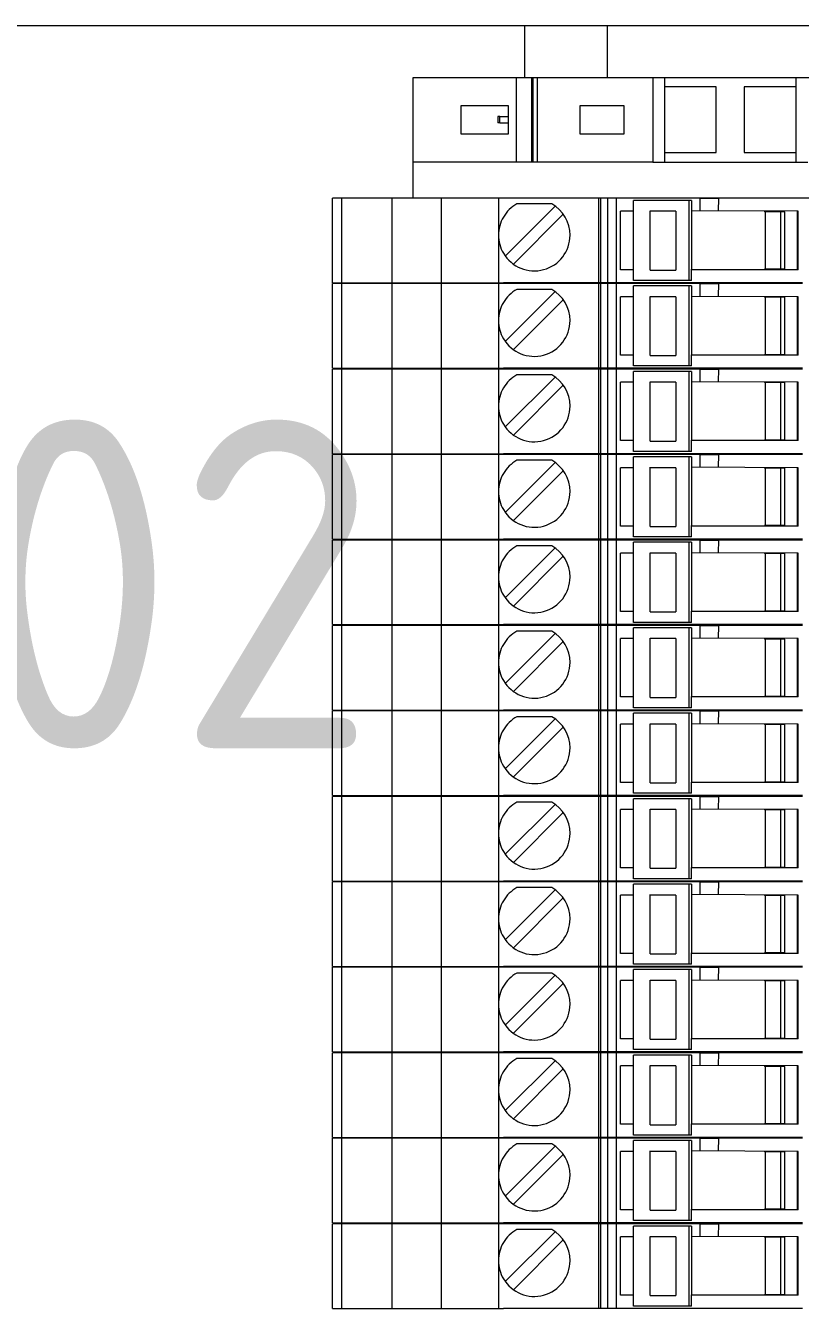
# Model space of a CAD drawing. Header units: millimetres. Extents: x 4962 to 7449, y 754 to 2938.
# Drawn here: x 6407.9 to 6455, y 2529.5 to 2607.6 of the extents above; entities that cross this region are included whole.
import ezdxf

# ---------------------------------------------------------------- set-up
doc = ezdxf.new("R2010")
doc.units = ezdxf.units.MM
doc.set_wipeout_variables(frame=1)
doc.layers.add('000-PI-Oprema', color=30, linetype='Continuous', lineweight=5)
doc.layers.add('000-PI_TEXT', color=7, linetype='Continuous')
doc.layers.add('002-PI-Kabelska kanalica', color=150, linetype='Continuous')
doc.styles.add('PI0', font='isocpeur.ttf', dxfattribs={"width": 0.9})

msp = doc.modelspace()

# ---------------------------------------------------------------- linework, layer by layer
at = {"color": 0, "linetype": 'ByBlock', "lineweight": 0}
for p, q in [((6438.271, 2604.437), (6438.271, 2607.585)), ((6438.271, 2607.585), (6473.271, 2607.585)), ((6443.271, 2607.585), (6443.271, 2604.437))]:
    msp.add_line(p, q, dxfattribs=at)
at = {"layer": '000-PI-Oprema', "color": 0, "linetype": 'ByBlock', "lineweight": 0}
for p, q in [((6426.571, 2591.937), (6426.571, 2597.087)), ((6448.946, 2597.087), (6426.571, 2597.087)), ((6427.119, 2597.087), (6427.119, 2591.937)), ((6430.196, 2591.937), (6430.196, 2597.087)), ((6433.196, 2591.937), (6433.196, 2597.087)), ((6436.696, 2591.937), (6436.696, 2597.087)), ((6437.788, 2596.737), (6437.788, 2596.737)), ((6439.905, 2596.737), (6437.788, 2596.737)), ((6439.905, 2596.737), (6439.905, 2596.737)), ((6442.771, 2591.937), (6442.771, 2597.087)), ((6442.871, 2597.087), (6442.871, 2597.087)), ((6442.871, 2597.087), (6442.871, 2591.937)), ((6443.299, 2597.087), (6443.299, 2591.937)), ((6443.841, 2591.937), (6443.841, 2597.087)), ((6448.255, 2596.947), (6444.884, 2596.947)), ((6444.884, 2592.077), (6444.884, 2596.947)), ((6444.884, 2596.947), (6444.884, 2596.947)), ((6445.521, 2597.087), (6445.521, 2597.087)), ((6448.413, 2596.947), (6448.255, 2596.947)), ((6448.255, 2596.947), (6448.255, 2592.077)), ((6448.413, 2596.947), (6448.413, 2596.262)), ((6448.946, 2597.087), (6448.946, 2597.087)), ((6448.946, 2597.087), (6448.951, 2597.087)), ((6448.946, 2596.31), (6448.946, 2597.087)), ((6448.951, 2597.087), (6450.046, 2597.087)), ((6450.046, 2597.087), (6450.043, 2596.305)), ((6450.046, 2597.087), (6450.046, 2597.087)), ((6455.171, 2597.087), (6450.046, 2597.087)), ((6450.571, 2597.087), (6450.571, 2597.087)), ((6440.117, 2596.602), (6437.081, 2593.566)), ((6437.576, 2593.071), (6440.612, 2596.107)), ((6440.117, 2596.602), (6440.117, 2596.602)), ((6440.612, 2596.107), (6440.612, 2596.107)), ((6442.771, 2593.537), (6442.771, 2596.137)), ((6442.771, 2596.137), (6442.771, 2596.137)), ((6444.884, 2596.287), (6444.096, 2596.287)), ((6444.096, 2596.287), (6444.096, 2596.287)), ((6444.096, 2592.737), (6444.096, 2596.287)), ((6445.891, 2592.712), (6445.891, 2596.312)), ((6447.458, 2596.287), (6445.891, 2596.287)), ((6447.458, 2596.287), (6447.458, 2592.762)), ((6454.896, 2596.287), (6448.413, 2596.312)), ((6448.413, 2596.262), (6448.413, 2592.762)), ((6452.846, 2596.287), (6452.846, 2596.262)), ((6453.846, 2596.262), (6452.846, 2596.262)), ((6452.91, 2592.762), (6452.91, 2596.262)), ((6453.846, 2592.737), (6453.846, 2596.287)), ((6454.096, 2596.262), (6453.846, 2596.262)), ((6454.096, 2596.262), (6454.096, 2596.262)), ((6454.096, 2592.762), (6454.096, 2596.262)), ((6454.846, 2596.287), (6454.846, 2592.737)), ((6454.896, 2596.287), (6454.896, 2596.287)), ((6454.896, 2592.737), (6454.896, 2596.287)), ((6437.081, 2593.566), (6437.081, 2593.566)), ((6437.576, 2593.071), (6437.576, 2593.071)), ((6442.771, 2593.537), (6442.771, 2593.537)), ((6444.884, 2592.737), (6444.096, 2592.737)), ((6444.096, 2592.737), (6444.096, 2592.737)), ((6448.255, 2592.077), (6444.884, 2592.077)), ((6444.884, 2592.077), (6444.884, 2592.077)), ((6445.891, 2592.712), (6447.3, 2592.712)), ((6447.3, 2592.712), (6447.458, 2592.712)), ((6447.458, 2592.762), (6447.458, 2592.712)), ((6448.413, 2592.077), (6448.255, 2592.077)), ((6448.413, 2592.077), (6448.413, 2592.762)), ((6454.896, 2592.737), (6448.413, 2592.737)), ((6453.846, 2592.762), (6452.846, 2592.762)), ((6452.846, 2592.762), (6452.846, 2592.737)), ((6454.096, 2592.762), (6453.846, 2592.762)), ((6454.096, 2592.762), (6454.096, 2592.762)), ((6454.896, 2592.737), (6454.896, 2592.737)), ((6426.571, 2591.937), (6436.971, 2591.937)), ((6426.571, 2586.737), (6426.571, 2591.887)), ((6448.946, 2591.887), (6426.571, 2591.887)), ((6427.119, 2591.887), (6427.119, 2586.737)), ((6430.196, 2586.737), (6430.196, 2591.887)), ((6433.196, 2586.737), (6433.196, 2591.887)), ((6436.696, 2586.737), (6436.696, 2591.887)), ((6455.171, 2591.937), (6436.971, 2591.937)), ((6440.117, 2591.402), (6437.081, 2588.366)), ((6437.788, 2591.537), (6437.788, 2591.537)), ((6439.905, 2591.537), (6437.788, 2591.537)), ((6439.905, 2591.537), (6439.905, 2591.537)), ((6440.117, 2591.402), (6440.117, 2591.402)), ((6442.771, 2586.737), (6442.771, 2591.887)), ((6442.871, 2591.937), (6442.871, 2591.937)), ((6442.871, 2591.887), (6442.871, 2591.887)), ((6442.871, 2591.887), (6442.871, 2586.737)), ((6443.299, 2591.887), (6443.299, 2586.737)), ((6443.841, 2586.737), (6443.841, 2591.887)), ((6448.255, 2591.747), (6444.884, 2591.747)), ((6444.884, 2586.877), (6444.884, 2591.747)), ((6444.884, 2591.747), (6444.884, 2591.747)), ((6445.521, 2591.937), (6445.521, 2591.937)), ((6445.521, 2591.887), (6445.521, 2591.887)), ((6448.413, 2591.747), (6448.255, 2591.747)), ((6448.255, 2591.747), (6448.255, 2586.877)), ((6448.413, 2591.747), (6448.413, 2591.062)), ((6448.946, 2591.887), (6448.946, 2591.887)), ((6448.946, 2591.887), (6448.951, 2591.887)), ((6448.946, 2591.11), (6448.946, 2591.887)), ((6448.951, 2591.887), (6450.046, 2591.887)), ((6450.046, 2591.887), (6450.043, 2591.105)), ((6450.046, 2591.887), (6450.046, 2591.887)), ((6455.171, 2591.887), (6450.046, 2591.887)), ((6450.571, 2591.937), (6450.571, 2591.937)), ((6450.571, 2591.887), (6450.571, 2591.887)), ((6437.576, 2587.871), (6440.612, 2590.907)), ((6440.612, 2590.907), (6440.612, 2590.907)), ((6442.771, 2588.337), (6442.771, 2590.937)), ((6442.771, 2590.937), (6442.771, 2590.937)), ((6444.884, 2591.087), (6444.096, 2591.087)), ((6444.096, 2591.087), (6444.096, 2591.087)), ((6444.096, 2587.537), (6444.096, 2591.087)), ((6445.891, 2587.512), (6445.891, 2591.112)), ((6447.458, 2591.087), (6445.891, 2591.087)), ((6447.458, 2591.087), (6447.458, 2587.562)), ((6454.896, 2591.087), (6448.413, 2591.112)), ((6448.413, 2591.062), (6448.413, 2587.562)), ((6452.846, 2591.087), (6452.846, 2591.062)), ((6453.846, 2591.062), (6452.846, 2591.062)), ((6452.91, 2587.562), (6452.91, 2591.062)), ((6453.846, 2587.537), (6453.846, 2591.087)), ((6454.096, 2591.062), (6453.846, 2591.062)), ((6454.096, 2591.062), (6454.096, 2591.062)), ((6454.096, 2587.562), (6454.096, 2591.062)), ((6454.846, 2591.087), (6454.846, 2587.537)), ((6454.896, 2591.087), (6454.896, 2591.087)), ((6454.896, 2587.537), (6454.896, 2591.087)), ((6437.081, 2588.366), (6437.081, 2588.366)), ((6442.771, 2588.337), (6442.771, 2588.337)), ((6437.576, 2587.871), (6437.576, 2587.871)), ((6444.884, 2587.537), (6444.096, 2587.537)), ((6444.096, 2587.537), (6444.096, 2587.537)), ((6445.891, 2587.512), (6447.3, 2587.512)), ((6447.3, 2587.512), (6447.458, 2587.512)), ((6447.458, 2587.562), (6447.458, 2587.512)), ((6448.413, 2586.877), (6448.413, 2587.562)), ((6454.896, 2587.537), (6448.413, 2587.537)), ((6453.846, 2587.562), (6452.846, 2587.562)), ((6452.846, 2587.562), (6452.846, 2587.537)), ((6454.096, 2587.562), (6453.846, 2587.562)), ((6454.096, 2587.562), (6454.096, 2587.562)), ((6454.896, 2587.537), (6454.896, 2587.537)), ((6426.571, 2586.737), (6436.971, 2586.737)), ((6426.571, 2581.537), (6426.571, 2586.687)), ((6448.946, 2586.687), (6426.571, 2586.687)), ((6427.119, 2586.687), (6427.119, 2581.537)), ((6430.196, 2581.537), (6430.196, 2586.687)), ((6433.196, 2581.537), (6433.196, 2586.687)), ((6436.696, 2581.537), (6436.696, 2586.687)), ((6455.171, 2586.737), (6436.971, 2586.737)), ((6442.771, 2581.537), (6442.771, 2586.687)), ((6442.871, 2586.737), (6442.871, 2586.737)), ((6442.871, 2586.687), (6442.871, 2586.687)), ((6442.871, 2586.687), (6442.871, 2581.537)), ((6443.299, 2586.687), (6443.299, 2581.537)), ((6443.841, 2581.537), (6443.841, 2586.687)), ((6448.255, 2586.877), (6444.884, 2586.877)), ((6444.884, 2586.877), (6444.884, 2586.877)), ((6448.255, 2586.547), (6444.884, 2586.547)), ((6444.884, 2581.677), (6444.884, 2586.547)), ((6444.884, 2586.547), (6444.884, 2586.547)), ((6445.521, 2586.737), (6445.521, 2586.737)), ((6445.521, 2586.687), (6445.521, 2586.687)), ((6448.413, 2586.877), (6448.255, 2586.877)), ((6448.413, 2586.547), (6448.255, 2586.547)), ((6448.255, 2586.547), (6448.255, 2581.677)), ((6448.413, 2586.547), (6448.413, 2585.862)), ((6448.946, 2586.687), (6448.946, 2586.687)), ((6448.946, 2586.687), (6448.951, 2586.687)), ((6448.946, 2585.91), (6448.946, 2586.687)), ((6448.951, 2586.687), (6450.046, 2586.687)), ((6450.046, 2586.687), (6450.043, 2585.905)), ((6450.046, 2586.687), (6450.046, 2586.687)), ((6455.171, 2586.687), (6450.046, 2586.687)), ((6450.571, 2586.737), (6450.571, 2586.737)), ((6450.571, 2586.687), (6450.571, 2586.687)), ((6440.117, 2586.202), (6437.081, 2583.166)), ((6437.788, 2586.337), (6437.788, 2586.337)), ((6439.905, 2586.337), (6437.788, 2586.337)), ((6439.905, 2586.337), (6439.905, 2586.337)), ((6440.117, 2586.202), (6440.117, 2586.202)), ((6444.884, 2585.887), (6444.096, 2585.887)), ((6444.096, 2585.887), (6444.096, 2585.887)), ((6444.096, 2582.337), (6444.096, 2585.887)), ((6445.891, 2582.312), (6445.891, 2585.912)), ((6447.458, 2585.887), (6445.891, 2585.887)), ((6447.458, 2585.887), (6447.458, 2582.362)), ((6454.896, 2585.887), (6448.413, 2585.912)), ((6448.413, 2585.862), (6448.413, 2582.362)), ((6452.846, 2585.887), (6452.846, 2585.862)), ((6453.846, 2585.862), (6452.846, 2585.862)), ((6452.91, 2582.362), (6452.91, 2585.862)), ((6453.846, 2582.337), (6453.846, 2585.887)), ((6454.096, 2585.862), (6453.846, 2585.862)), ((6454.096, 2585.862), (6454.096, 2585.862)), ((6454.096, 2582.362), (6454.096, 2585.862)), ((6454.846, 2585.887), (6454.846, 2582.337)), ((6454.896, 2585.887), (6454.896, 2585.887)), ((6454.896, 2582.337), (6454.896, 2585.887)), ((6437.576, 2582.671), (6440.612, 2585.707)), ((6440.612, 2585.707), (6440.612, 2585.707)), ((6442.771, 2583.137), (6442.771, 2585.737)), ((6442.771, 2585.737), (6442.771, 2585.737)), ((6437.081, 2583.166), (6437.081, 2583.166)), ((6437.576, 2582.671), (6437.576, 2582.671)), ((6442.771, 2583.137), (6442.771, 2583.137)), ((6444.884, 2582.337), (6444.096, 2582.337)), ((6444.096, 2582.337), (6444.096, 2582.337)), ((6445.891, 2582.312), (6447.3, 2582.312)), ((6447.3, 2582.312), (6447.458, 2582.312)), ((6447.458, 2582.362), (6447.458, 2582.312)), ((6448.413, 2581.677), (6448.413, 2582.362)), ((6454.896, 2582.337), (6448.413, 2582.337)), ((6453.846, 2582.362), (6452.846, 2582.362)), ((6452.846, 2582.362), (6452.846, 2582.337)), ((6454.096, 2582.362), (6453.846, 2582.362)), ((6454.096, 2582.362), (6454.096, 2582.362)), ((6454.896, 2582.337), (6454.896, 2582.337)), ((6426.571, 2581.537), (6436.971, 2581.537)), ((6426.571, 2576.337), (6426.571, 2581.487)), ((6448.946, 2581.487), (6426.571, 2581.487)), ((6427.119, 2581.487), (6427.119, 2576.337)), ((6430.196, 2576.337), (6430.196, 2581.487)), ((6433.196, 2576.337), (6433.196, 2581.487)), ((6436.696, 2576.337), (6436.696, 2581.487)), ((6455.171, 2581.537), (6436.971, 2581.537)), ((6437.788, 2581.137), (6437.788, 2581.137)), ((6439.905, 2581.137), (6437.788, 2581.137)), ((6439.905, 2581.137), (6439.905, 2581.137)), ((6442.771, 2576.337), (6442.771, 2581.487)), ((6442.871, 2581.537), (6442.871, 2581.537)), ((6442.871, 2581.487), (6442.871, 2581.487)), ((6442.871, 2581.487), (6442.871, 2576.337)), ((6443.299, 2581.487), (6443.299, 2576.337)), ((6443.841, 2576.337), (6443.841, 2581.487)), ((6448.255, 2581.677), (6444.884, 2581.677)), ((6444.884, 2581.677), (6444.884, 2581.677)), ((6448.255, 2581.347), (6444.884, 2581.347)), ((6444.884, 2576.477), (6444.884, 2581.347)), ((6444.884, 2581.347), (6444.884, 2581.347)), ((6445.521, 2581.537), (6445.521, 2581.537)), ((6445.521, 2581.487), (6445.521, 2581.487)), ((6448.413, 2581.677), (6448.255, 2581.677)), ((6448.413, 2581.347), (6448.255, 2581.347)), ((6448.255, 2581.347), (6448.255, 2576.477)), ((6448.413, 2581.347), (6448.413, 2580.662)), ((6448.946, 2581.487), (6448.946, 2581.487)), ((6448.946, 2581.487), (6448.951, 2581.487)), ((6448.946, 2580.71), (6448.946, 2581.487)), ((6448.951, 2581.487), (6450.046, 2581.487)), ((6450.046, 2581.487), (6450.043, 2580.705)), ((6450.046, 2581.487), (6450.046, 2581.487)), ((6455.171, 2581.487), (6450.046, 2581.487)), ((6450.571, 2581.537), (6450.571, 2581.537)), ((6450.571, 2581.487), (6450.571, 2581.487)), ((6440.117, 2581.002), (6437.081, 2577.966)), ((6437.576, 2577.471), (6440.612, 2580.507)), ((6440.117, 2581.002), (6440.117, 2581.002)), ((6440.612, 2580.507), (6440.612, 2580.507)), ((6442.771, 2577.937), (6442.771, 2580.537)), ((6442.771, 2580.537), (6442.771, 2580.537)), ((6444.884, 2580.687), (6444.096, 2580.687)), ((6444.096, 2580.687), (6444.096, 2580.687)), ((6444.096, 2577.137), (6444.096, 2580.687)), ((6445.891, 2577.112), (6445.891, 2580.712)), ((6447.458, 2580.687), (6445.891, 2580.687)), ((6447.458, 2580.687), (6447.458, 2577.162)), ((6454.896, 2580.687), (6448.413, 2580.712)), ((6448.413, 2580.662), (6448.413, 2577.162)), ((6452.846, 2580.687), (6452.846, 2580.662)), ((6453.846, 2580.662), (6452.846, 2580.662)), ((6452.91, 2577.162), (6452.91, 2580.662)), ((6453.846, 2577.137), (6453.846, 2580.687)), ((6454.096, 2580.662), (6453.846, 2580.662)), ((6454.096, 2580.662), (6454.096, 2580.662)), ((6454.096, 2577.162), (6454.096, 2580.662)), ((6454.846, 2580.687), (6454.846, 2577.137)), ((6454.896, 2580.687), (6454.896, 2580.687)), ((6454.896, 2577.137), (6454.896, 2580.687)), ((6437.081, 2577.966), (6437.081, 2577.966)), ((6442.771, 2577.937), (6442.771, 2577.937)), ((6437.576, 2577.471), (6437.576, 2577.471)), ((6447.458, 2577.162), (6447.458, 2577.112)), ((6448.413, 2576.477), (6448.413, 2577.162)), ((6453.846, 2577.162), (6452.846, 2577.162)), ((6452.846, 2577.162), (6452.846, 2577.137)), ((6454.096, 2577.162), (6453.846, 2577.162)), ((6454.096, 2577.162), (6454.096, 2577.162)), ((6444.884, 2577.137), (6444.096, 2577.137)), ((6444.096, 2577.137), (6444.096, 2577.137)), ((6448.255, 2576.477), (6444.884, 2576.477)), ((6444.884, 2576.477), (6444.884, 2576.477)), ((6445.891, 2577.112), (6447.3, 2577.112)), ((6447.3, 2577.112), (6447.458, 2577.112)), ((6448.413, 2576.477), (6448.255, 2576.477)), ((6454.896, 2577.137), (6448.413, 2577.137)), ((6454.896, 2577.137), (6454.896, 2577.137)), ((6426.571, 2576.337), (6436.971, 2576.337)), ((6426.571, 2571.137), (6426.571, 2576.287)), ((6448.946, 2576.287), (6426.571, 2576.287)), ((6427.119, 2576.287), (6427.119, 2571.137)), ((6430.196, 2571.137), (6430.196, 2576.287)), ((6433.196, 2571.137), (6433.196, 2576.287)), ((6436.696, 2571.137), (6436.696, 2576.287)), ((6455.171, 2576.337), (6436.971, 2576.337)), ((6440.117, 2575.802), (6437.081, 2572.766)), ((6437.788, 2575.937), (6437.788, 2575.937)), ((6439.905, 2575.937), (6437.788, 2575.937)), ((6439.905, 2575.937), (6439.905, 2575.937)), ((6440.117, 2575.802), (6440.117, 2575.802)), ((6442.771, 2571.137), (6442.771, 2576.287)), ((6442.871, 2576.337), (6442.871, 2576.337)), ((6442.871, 2576.287), (6442.871, 2576.287)), ((6442.871, 2576.287), (6442.871, 2571.137)), ((6443.299, 2576.287), (6443.299, 2571.137)), ((6443.841, 2571.137), (6443.841, 2576.287)), ((6448.255, 2576.147), (6444.884, 2576.147)), ((6444.884, 2571.277), (6444.884, 2576.147)), ((6444.884, 2576.147), (6444.884, 2576.147)), ((6445.521, 2576.337), (6445.521, 2576.337)), ((6445.521, 2576.287), (6445.521, 2576.287)), ((6448.413, 2576.147), (6448.255, 2576.147)), ((6448.255, 2576.147), (6448.255, 2571.277)), ((6448.413, 2576.147), (6448.413, 2575.462)), ((6448.946, 2576.287), (6448.946, 2576.287)), ((6448.946, 2576.287), (6448.951, 2576.287)), ((6448.946, 2575.51), (6448.946, 2576.287)), ((6448.951, 2576.287), (6450.046, 2576.287)), ((6450.046, 2576.287), (6450.043, 2575.505)), ((6450.046, 2576.287), (6450.046, 2576.287)), ((6455.171, 2576.287), (6450.046, 2576.287)), ((6450.571, 2576.337), (6450.571, 2576.337)), ((6450.571, 2576.287), (6450.571, 2576.287)), ((6437.576, 2572.271), (6440.612, 2575.307)), ((6440.612, 2575.307), (6440.612, 2575.307)), ((6442.771, 2572.737), (6442.771, 2575.337)), ((6442.771, 2575.337), (6442.771, 2575.337)), ((6444.884, 2575.487), (6444.096, 2575.487)), ((6444.096, 2575.487), (6444.096, 2575.487)), ((6444.096, 2571.937), (6444.096, 2575.487)), ((6445.891, 2571.912), (6445.891, 2575.512)), ((6447.458, 2575.487), (6445.891, 2575.487)), ((6447.458, 2575.487), (6447.458, 2571.962)), ((6454.896, 2575.487), (6448.413, 2575.512)), ((6448.413, 2575.462), (6448.413, 2571.962)), ((6452.846, 2575.487), (6452.846, 2575.462)), ((6453.846, 2575.462), (6452.846, 2575.462)), ((6452.91, 2571.962), (6452.91, 2575.462)), ((6453.846, 2571.937), (6453.846, 2575.487)), ((6454.096, 2575.462), (6453.846, 2575.462)), ((6454.096, 2575.462), (6454.096, 2575.462)), ((6454.096, 2571.962), (6454.096, 2575.462)), ((6454.846, 2575.487), (6454.846, 2571.937)), ((6454.896, 2575.487), (6454.896, 2575.487)), ((6454.896, 2571.937), (6454.896, 2575.487)), ((6437.081, 2572.766), (6437.081, 2572.766)), ((6442.771, 2572.737), (6442.771, 2572.737)), ((6437.576, 2572.271), (6437.576, 2572.271)), ((6444.884, 2571.937), (6444.096, 2571.937)), ((6444.096, 2571.937), (6444.096, 2571.937)), ((6445.891, 2571.912), (6447.3, 2571.912)), ((6447.3, 2571.912), (6447.458, 2571.912)), ((6447.458, 2571.962), (6447.458, 2571.912)), ((6448.413, 2571.277), (6448.413, 2571.962)), ((6454.896, 2571.937), (6448.413, 2571.937)), ((6453.846, 2571.962), (6452.846, 2571.962)), ((6452.846, 2571.962), (6452.846, 2571.937)), ((6454.096, 2571.962), (6453.846, 2571.962)), ((6454.096, 2571.962), (6454.096, 2571.962)), ((6454.896, 2571.937), (6454.896, 2571.937)), ((6426.571, 2571.137), (6436.971, 2571.137)), ((6426.571, 2565.937), (6426.571, 2571.087)), ((6448.946, 2571.087), (6426.571, 2571.087)), ((6427.119, 2571.087), (6427.119, 2565.937)), ((6430.196, 2565.937), (6430.196, 2571.087)), ((6433.196, 2565.937), (6433.196, 2571.087)), ((6436.696, 2565.937), (6436.696, 2571.087)), ((6455.171, 2571.137), (6436.971, 2571.137)), ((6442.771, 2565.937), (6442.771, 2571.087)), ((6442.871, 2571.137), (6442.871, 2571.137)), ((6442.871, 2571.087), (6442.871, 2571.087)), ((6442.871, 2571.087), (6442.871, 2565.937)), ((6443.299, 2571.087), (6443.299, 2565.937)), ((6443.841, 2565.937), (6443.841, 2571.087)), ((6448.255, 2571.277), (6444.884, 2571.277)), ((6444.884, 2571.277), (6444.884, 2571.277)), ((6448.255, 2570.947), (6444.884, 2570.947)), ((6444.884, 2566.077), (6444.884, 2570.947)), ((6444.884, 2570.947), (6444.884, 2570.947)), ((6445.521, 2571.137), (6445.521, 2571.137)), ((6445.521, 2571.087), (6445.521, 2571.087)), ((6448.413, 2571.277), (6448.255, 2571.277)), ((6448.413, 2570.947), (6448.255, 2570.947)), ((6448.255, 2570.947), (6448.255, 2566.077)), ((6448.413, 2570.947), (6448.413, 2570.262)), ((6448.946, 2571.087), (6448.946, 2571.087)), ((6448.946, 2571.087), (6448.951, 2571.087)), ((6448.946, 2570.31), (6448.946, 2571.087)), ((6448.951, 2571.087), (6450.046, 2571.087)), ((6450.046, 2571.087), (6450.043, 2570.305)), ((6450.046, 2571.087), (6450.046, 2571.087)), ((6455.171, 2571.087), (6450.046, 2571.087)), ((6450.571, 2571.137), (6450.571, 2571.137)), ((6450.571, 2571.087), (6450.571, 2571.087)), ((6440.117, 2570.602), (6437.081, 2567.566)), ((6437.788, 2570.737), (6437.788, 2570.737)), ((6439.905, 2570.737), (6437.788, 2570.737)), ((6439.905, 2570.737), (6439.905, 2570.737)), ((6440.117, 2570.602), (6440.117, 2570.602)), ((6442.771, 2567.537), (6442.771, 2570.137)), ((6442.771, 2570.137), (6442.771, 2570.137)), ((6444.884, 2570.287), (6444.096, 2570.287)), ((6444.096, 2570.287), (6444.096, 2570.287)), ((6444.096, 2566.737), (6444.096, 2570.287)), ((6445.891, 2566.712), (6445.891, 2570.312)), ((6447.458, 2570.287), (6445.891, 2570.287)), ((6447.458, 2570.287), (6447.458, 2566.762)), ((6454.896, 2570.287), (6448.413, 2570.312)), ((6448.413, 2570.262), (6448.413, 2566.762)), ((6452.846, 2570.287), (6452.846, 2570.262)), ((6453.846, 2570.262), (6452.846, 2570.262)), ((6452.91, 2566.762), (6452.91, 2570.262)), ((6453.846, 2566.737), (6453.846, 2570.287)), ((6454.096, 2570.262), (6453.846, 2570.262)), ((6454.096, 2570.262), (6454.096, 2570.262)), ((6454.096, 2566.762), (6454.096, 2570.262)), ((6454.846, 2570.287), (6454.846, 2566.737)), ((6454.896, 2570.287), (6454.896, 2570.287)), ((6454.896, 2566.737), (6454.896, 2570.287)), ((6437.576, 2567.071), (6440.612, 2570.107)), ((6440.612, 2570.107), (6440.612, 2570.107)), ((6437.081, 2567.566), (6437.081, 2567.566)), ((6437.576, 2567.071), (6437.576, 2567.071)), ((6442.771, 2567.537), (6442.771, 2567.537)), ((6444.884, 2566.737), (6444.096, 2566.737)), ((6444.096, 2566.737), (6444.096, 2566.737)), ((6445.891, 2566.712), (6447.3, 2566.712)), ((6447.3, 2566.712), (6447.458, 2566.712)), ((6447.458, 2566.762), (6447.458, 2566.712)), ((6448.413, 2566.077), (6448.413, 2566.762)), ((6454.896, 2566.737), (6448.413, 2566.737)), ((6453.846, 2566.762), (6452.846, 2566.762)), ((6452.846, 2566.762), (6452.846, 2566.737)), ((6454.096, 2566.762), (6453.846, 2566.762)), ((6454.096, 2566.762), (6454.096, 2566.762)), ((6454.896, 2566.737), (6454.896, 2566.737)), ((6426.571, 2565.937), (6436.971, 2565.937)), ((6426.571, 2560.737), (6426.571, 2565.887)), ((6448.946, 2565.887), (6426.571, 2565.887)), ((6427.119, 2565.887), (6427.119, 2560.737)), ((6430.196, 2560.737), (6430.196, 2565.887)), ((6433.196, 2560.737), (6433.196, 2565.887)), ((6436.696, 2560.737), (6436.696, 2565.887)), ((6455.171, 2565.937), (6436.971, 2565.937)), ((6437.788, 2565.537), (6437.788, 2565.537)), ((6439.905, 2565.537), (6437.788, 2565.537)), ((6439.905, 2565.537), (6439.905, 2565.537)), ((6442.771, 2560.737), (6442.771, 2565.887)), ((6442.871, 2565.937), (6442.871, 2565.937)), ((6442.871, 2565.887), (6442.871, 2565.887)), ((6442.871, 2565.887), (6442.871, 2560.737)), ((6443.299, 2565.887), (6443.299, 2560.737)), ((6443.841, 2560.737), (6443.841, 2565.887)), ((6448.255, 2566.077), (6444.884, 2566.077)), ((6444.884, 2566.077), (6444.884, 2566.077)), ((6448.255, 2565.747), (6444.884, 2565.747)), ((6444.884, 2560.877), (6444.884, 2565.747)), ((6444.884, 2565.747), (6444.884, 2565.747)), ((6445.521, 2565.937), (6445.521, 2565.937)), ((6445.521, 2565.887), (6445.521, 2565.887)), ((6448.413, 2566.077), (6448.255, 2566.077)), ((6448.413, 2565.747), (6448.255, 2565.747)), ((6448.255, 2565.747), (6448.255, 2560.877)), ((6448.413, 2565.747), (6448.413, 2565.062)), ((6448.946, 2565.887), (6448.946, 2565.887)), ((6448.946, 2565.887), (6448.951, 2565.887)), ((6448.946, 2565.11), (6448.946, 2565.887)), ((6448.951, 2565.887), (6450.046, 2565.887)), ((6450.046, 2565.887), (6450.043, 2565.105)), ((6450.046, 2565.887), (6450.046, 2565.887)), ((6455.171, 2565.887), (6450.046, 2565.887)), ((6450.571, 2565.937), (6450.571, 2565.937)), ((6450.571, 2565.887), (6450.571, 2565.887)), ((6440.117, 2565.402), (6437.081, 2562.366)), ((6437.576, 2561.871), (6440.612, 2564.907)), ((6440.117, 2565.402), (6440.117, 2565.402)), ((6440.612, 2564.907), (6440.612, 2564.907)), ((6442.771, 2562.337), (6442.771, 2564.937)), ((6442.771, 2564.937), (6442.771, 2564.937)), ((6444.884, 2565.087), (6444.096, 2565.087)), ((6444.096, 2565.087), (6444.096, 2565.087)), ((6444.096, 2561.537), (6444.096, 2565.087)), ((6445.891, 2561.512), (6445.891, 2565.112)), ((6447.458, 2565.087), (6445.891, 2565.087)), ((6447.458, 2565.087), (6447.458, 2561.562)), ((6454.896, 2565.087), (6448.413, 2565.112)), ((6448.413, 2565.062), (6448.413, 2561.562)), ((6452.846, 2565.087), (6452.846, 2565.062)), ((6453.846, 2565.062), (6452.846, 2565.062)), ((6452.91, 2561.562), (6452.91, 2565.062)), ((6453.846, 2561.537), (6453.846, 2565.087)), ((6454.096, 2565.062), (6453.846, 2565.062)), ((6454.096, 2565.062), (6454.096, 2565.062)), ((6454.096, 2561.562), (6454.096, 2565.062)), ((6454.846, 2565.087), (6454.846, 2561.537)), ((6454.896, 2565.087), (6454.896, 2565.087)), ((6454.896, 2561.537), (6454.896, 2565.087)), ((6437.081, 2562.366), (6437.081, 2562.366)), ((6442.771, 2562.337), (6442.771, 2562.337)), ((6437.576, 2561.871), (6437.576, 2561.871)), ((6447.458, 2561.562), (6447.458, 2561.512)), ((6448.413, 2560.877), (6448.413, 2561.562)), ((6453.846, 2561.562), (6452.846, 2561.562)), ((6452.846, 2561.562), (6452.846, 2561.537)), ((6454.096, 2561.562), (6453.846, 2561.562)), ((6454.096, 2561.562), (6454.096, 2561.562)), ((6444.884, 2561.537), (6444.096, 2561.537)), ((6444.096, 2561.537), (6444.096, 2561.537)), ((6448.255, 2560.877), (6444.884, 2560.877)), ((6444.884, 2560.877), (6444.884, 2560.877)), ((6445.891, 2561.512), (6447.3, 2561.512)), ((6447.3, 2561.512), (6447.458, 2561.512)), ((6448.413, 2560.877), (6448.255, 2560.877)), ((6454.896, 2561.537), (6448.413, 2561.537)), ((6454.896, 2561.537), (6454.896, 2561.537)), ((6426.571, 2560.737), (6436.971, 2560.737)), ((6426.571, 2555.537), (6426.571, 2560.687)), ((6448.946, 2560.687), (6426.571, 2560.687)), ((6427.119, 2560.687), (6427.119, 2555.537)), ((6430.196, 2555.537), (6430.196, 2560.687)), ((6433.196, 2555.537), (6433.196, 2560.687)), ((6436.696, 2555.537), (6436.696, 2560.687)), ((6455.171, 2560.737), (6436.971, 2560.737)), ((6440.117, 2560.202), (6437.081, 2557.166)), ((6437.788, 2560.337), (6437.788, 2560.337)), ((6439.905, 2560.337), (6437.788, 2560.337)), ((6439.905, 2560.337), (6439.905, 2560.337)), ((6440.117, 2560.202), (6440.117, 2560.202)), ((6442.771, 2555.537), (6442.771, 2560.687)), ((6442.871, 2560.737), (6442.871, 2560.737)), ((6442.871, 2560.687), (6442.871, 2560.687)), ((6442.871, 2560.687), (6442.871, 2555.537)), ((6443.299, 2560.687), (6443.299, 2555.537)), ((6443.841, 2555.537), (6443.841, 2560.687)), ((6448.255, 2560.547), (6444.884, 2560.547)), ((6444.884, 2555.677), (6444.884, 2560.547)), ((6444.884, 2560.547), (6444.884, 2560.547)), ((6445.521, 2560.737), (6445.521, 2560.737)), ((6445.521, 2560.687), (6445.521, 2560.687)), ((6448.413, 2560.547), (6448.255, 2560.547)), ((6448.255, 2560.547), (6448.255, 2555.677)), ((6448.413, 2560.547), (6448.413, 2559.862)), ((6448.946, 2560.687), (6448.946, 2560.687)), ((6448.946, 2560.687), (6448.951, 2560.687)), ((6448.946, 2559.91), (6448.946, 2560.687)), ((6448.951, 2560.687), (6450.046, 2560.687)), ((6450.046, 2560.687), (6450.043, 2559.905)), ((6450.046, 2560.687), (6450.046, 2560.687)), ((6455.171, 2560.687), (6450.046, 2560.687)), ((6450.571, 2560.737), (6450.571, 2560.737)), ((6450.571, 2560.687), (6450.571, 2560.687)), ((6437.576, 2556.671), (6440.612, 2559.707)), ((6440.612, 2559.707), (6440.612, 2559.707)), ((6442.771, 2557.137), (6442.771, 2559.737)), ((6442.771, 2559.737), (6442.771, 2559.737)), ((6444.884, 2559.887), (6444.096, 2559.887)), ((6444.096, 2559.887), (6444.096, 2559.887)), ((6444.096, 2556.337), (6444.096, 2559.887)), ((6445.891, 2556.312), (6445.891, 2559.912)), ((6447.458, 2559.887), (6445.891, 2559.887)), ((6447.458, 2559.887), (6447.458, 2556.362)), ((6454.896, 2559.887), (6448.413, 2559.912)), ((6448.413, 2559.862), (6448.413, 2556.362)), ((6452.846, 2559.887), (6452.846, 2559.862)), ((6453.846, 2559.862), (6452.846, 2559.862)), ((6452.91, 2556.362), (6452.91, 2559.862)), ((6453.846, 2556.337), (6453.846, 2559.887)), ((6454.096, 2559.862), (6453.846, 2559.862)), ((6454.096, 2559.862), (6454.096, 2559.862)), ((6454.096, 2556.362), (6454.096, 2559.862)), ((6454.846, 2559.887), (6454.846, 2556.337)), ((6454.896, 2559.887), (6454.896, 2559.887)), ((6454.896, 2556.337), (6454.896, 2559.887)), ((6437.081, 2557.166), (6437.081, 2557.166)), ((6442.771, 2557.137), (6442.771, 2557.137)), ((6437.576, 2556.671), (6437.576, 2556.671)), ((6444.884, 2556.337), (6444.096, 2556.337)), ((6444.096, 2556.337), (6444.096, 2556.337)), ((6445.891, 2556.312), (6447.3, 2556.312)), ((6447.3, 2556.312), (6447.458, 2556.312)), ((6447.458, 2556.362), (6447.458, 2556.312)), ((6448.413, 2555.677), (6448.413, 2556.362)), ((6454.896, 2556.337), (6448.413, 2556.337)), ((6453.846, 2556.362), (6452.846, 2556.362)), ((6452.846, 2556.362), (6452.846, 2556.337)), ((6454.096, 2556.362), (6453.846, 2556.362)), ((6454.096, 2556.362), (6454.096, 2556.362)), ((6454.896, 2556.337), (6454.896, 2556.337)), ((6426.571, 2555.537), (6436.971, 2555.537)), ((6426.571, 2550.337), (6426.571, 2555.487)), ((6448.946, 2555.487), (6426.571, 2555.487)), ((6427.119, 2555.487), (6427.119, 2550.337)), ((6430.196, 2550.337), (6430.196, 2555.487)), ((6433.196, 2550.337), (6433.196, 2555.487)), ((6436.696, 2550.337), (6436.696, 2555.487)), ((6455.171, 2555.537), (6436.971, 2555.537)), ((6442.771, 2550.337), (6442.771, 2555.487)), ((6442.871, 2555.537), (6442.871, 2555.537)), ((6442.871, 2555.487), (6442.871, 2555.487)), ((6442.871, 2555.487), (6442.871, 2550.337)), ((6443.299, 2555.487), (6443.299, 2550.337)), ((6443.841, 2550.337), (6443.841, 2555.487)), ((6448.255, 2555.677), (6444.884, 2555.677)), ((6444.884, 2555.677), (6444.884, 2555.677)), ((6448.255, 2555.347), (6444.884, 2555.347)), ((6444.884, 2550.477), (6444.884, 2555.347)), ((6444.884, 2555.347), (6444.884, 2555.347)), ((6445.521, 2555.537), (6445.521, 2555.537)), ((6445.521, 2555.487), (6445.521, 2555.487)), ((6448.413, 2555.677), (6448.255, 2555.677)), ((6448.413, 2555.347), (6448.255, 2555.347)), ((6448.255, 2555.347), (6448.255, 2550.477)), ((6448.413, 2555.347), (6448.413, 2554.662)), ((6448.946, 2555.487), (6448.946, 2555.487)), ((6448.946, 2555.487), (6448.951, 2555.487)), ((6448.946, 2554.71), (6448.946, 2555.487)), ((6448.951, 2555.487), (6450.046, 2555.487)), ((6450.046, 2555.487), (6450.043, 2554.705)), ((6450.046, 2555.487), (6450.046, 2555.487)), ((6455.171, 2555.487), (6450.046, 2555.487)), ((6450.571, 2555.537), (6450.571, 2555.537)), ((6450.571, 2555.487), (6450.571, 2555.487)), ((6440.117, 2555.002), (6437.081, 2551.966)), ((6437.788, 2555.137), (6437.788, 2555.137)), ((6439.905, 2555.137), (6437.788, 2555.137)), ((6439.905, 2555.137), (6439.905, 2555.137)), ((6440.117, 2555.002), (6440.117, 2555.002)), ((6442.771, 2551.937), (6442.771, 2554.537)), ((6442.771, 2554.537), (6442.771, 2554.537)), ((6444.884, 2554.687), (6444.096, 2554.687)), ((6444.096, 2554.687), (6444.096, 2554.687)), ((6444.096, 2551.137), (6444.096, 2554.687)), ((6445.891, 2551.112), (6445.891, 2554.712)), ((6447.458, 2554.687), (6445.891, 2554.687)), ((6447.458, 2554.687), (6447.458, 2551.162)), ((6454.896, 2554.687), (6448.413, 2554.712)), ((6448.413, 2554.662), (6448.413, 2551.162)), ((6452.846, 2554.687), (6452.846, 2554.662)), ((6453.846, 2554.662), (6452.846, 2554.662)), ((6452.91, 2551.162), (6452.91, 2554.662)), ((6453.846, 2551.137), (6453.846, 2554.687)), ((6454.096, 2554.662), (6453.846, 2554.662)), ((6454.096, 2554.662), (6454.096, 2554.662)), ((6454.096, 2551.162), (6454.096, 2554.662)), ((6454.846, 2554.687), (6454.846, 2551.137)), ((6454.896, 2554.687), (6454.896, 2554.687)), ((6454.896, 2551.137), (6454.896, 2554.687)), ((6437.576, 2551.471), (6440.612, 2554.507)), ((6440.612, 2554.507), (6440.612, 2554.507)), ((6437.081, 2551.966), (6437.081, 2551.966)), ((6437.576, 2551.471), (6437.576, 2551.471)), ((6442.771, 2551.937), (6442.771, 2551.937)), ((6444.884, 2551.137), (6444.096, 2551.137)), ((6444.096, 2551.137), (6444.096, 2551.137)), ((6445.891, 2551.112), (6447.3, 2551.112)), ((6447.3, 2551.112), (6447.458, 2551.112)), ((6447.458, 2551.162), (6447.458, 2551.112)), ((6448.413, 2550.477), (6448.413, 2551.162)), ((6454.896, 2551.137), (6448.413, 2551.137)), ((6453.846, 2551.162), (6452.846, 2551.162)), ((6452.846, 2551.162), (6452.846, 2551.137)), ((6454.096, 2551.162), (6453.846, 2551.162)), ((6454.096, 2551.162), (6454.096, 2551.162)), ((6454.896, 2551.137), (6454.896, 2551.137)), ((6426.571, 2550.337), (6436.971, 2550.337)), ((6426.571, 2545.137), (6426.571, 2550.287)), ((6448.946, 2550.287), (6426.571, 2550.287)), ((6427.119, 2550.287), (6427.119, 2545.137)), ((6430.196, 2545.137), (6430.196, 2550.287)), ((6433.196, 2545.137), (6433.196, 2550.287)), ((6436.696, 2545.137), (6436.696, 2550.287)), ((6455.171, 2550.337), (6436.971, 2550.337)), ((6437.788, 2549.937), (6437.788, 2549.937)), ((6439.905, 2549.937), (6437.788, 2549.937)), ((6439.905, 2549.937), (6439.905, 2549.937)), ((6442.771, 2545.137), (6442.771, 2550.287)), ((6442.871, 2550.337), (6442.871, 2550.337)), ((6442.871, 2550.287), (6442.871, 2550.287)), ((6442.871, 2550.287), (6442.871, 2545.137)), ((6443.299, 2550.287), (6443.299, 2545.137)), ((6443.841, 2545.137), (6443.841, 2550.287)), ((6448.255, 2550.477), (6444.884, 2550.477)), ((6444.884, 2550.477), (6444.884, 2550.477)), ((6448.255, 2550.147), (6444.884, 2550.147)), ((6444.884, 2545.277), (6444.884, 2550.147)), ((6444.884, 2550.147), (6444.884, 2550.147)), ((6445.521, 2550.337), (6445.521, 2550.337)), ((6445.521, 2550.287), (6445.521, 2550.287)), ((6448.413, 2550.477), (6448.255, 2550.477)), ((6448.413, 2550.147), (6448.255, 2550.147)), ((6448.255, 2550.147), (6448.255, 2545.277)), ((6448.413, 2550.147), (6448.413, 2549.462)), ((6448.946, 2550.287), (6448.946, 2550.287)), ((6448.946, 2550.287), (6448.951, 2550.287)), ((6448.946, 2549.51), (6448.946, 2550.287)), ((6448.951, 2550.287), (6450.046, 2550.287)), ((6450.046, 2550.287), (6450.043, 2549.505)), ((6450.046, 2550.287), (6450.046, 2550.287)), ((6455.171, 2550.287), (6450.046, 2550.287)), ((6450.571, 2550.337), (6450.571, 2550.337)), ((6450.571, 2550.287), (6450.571, 2550.287)), ((6440.117, 2549.802), (6437.081, 2546.766)), ((6437.576, 2546.271), (6440.612, 2549.307)), ((6440.117, 2549.802), (6440.117, 2549.802)), ((6440.612, 2549.307), (6440.612, 2549.307)), ((6442.771, 2546.737), (6442.771, 2549.337)), ((6442.771, 2549.337), (6442.771, 2549.337)), ((6444.884, 2549.487), (6444.096, 2549.487)), ((6444.096, 2549.487), (6444.096, 2549.487)), ((6444.096, 2545.937), (6444.096, 2549.487)), ((6445.891, 2545.912), (6445.891, 2549.512)), ((6447.458, 2549.487), (6445.891, 2549.487)), ((6447.458, 2549.487), (6447.458, 2545.962)), ((6454.896, 2549.487), (6448.413, 2549.512)), ((6448.413, 2549.462), (6448.413, 2545.962)), ((6452.846, 2549.487), (6452.846, 2549.462)), ((6453.846, 2549.462), (6452.846, 2549.462)), ((6452.91, 2545.962), (6452.91, 2549.462)), ((6453.846, 2545.937), (6453.846, 2549.487)), ((6454.096, 2549.462), (6453.846, 2549.462)), ((6454.096, 2549.462), (6454.096, 2549.462)), ((6454.096, 2545.962), (6454.096, 2549.462)), ((6454.846, 2549.487), (6454.846, 2545.937)), ((6454.896, 2549.487), (6454.896, 2549.487)), ((6454.896, 2545.937), (6454.896, 2549.487)), ((6437.081, 2546.766), (6437.081, 2546.766)), ((6442.771, 2546.737), (6442.771, 2546.737)), ((6437.576, 2546.271), (6437.576, 2546.271)), ((6444.884, 2545.937), (6444.096, 2545.937)), ((6444.096, 2545.937), (6444.096, 2545.937)), ((6447.458, 2545.962), (6447.458, 2545.912)), ((6448.413, 2545.277), (6448.413, 2545.962)), ((6454.896, 2545.937), (6448.413, 2545.937)), ((6453.846, 2545.962), (6452.846, 2545.962)), ((6452.846, 2545.962), (6452.846, 2545.937)), ((6454.096, 2545.962), (6453.846, 2545.962)), ((6454.096, 2545.962), (6454.096, 2545.962)), ((6454.896, 2545.937), (6454.896, 2545.937)), ((6448.255, 2545.277), (6444.884, 2545.277)), ((6444.884, 2545.277), (6444.884, 2545.277)), ((6445.891, 2545.912), (6447.3, 2545.912)), ((6447.3, 2545.912), (6447.458, 2545.912)), ((6448.413, 2545.277), (6448.255, 2545.277)), ((6426.571, 2545.137), (6436.971, 2545.137)), ((6426.571, 2539.937), (6426.571, 2545.087)), ((6448.946, 2545.087), (6426.571, 2545.087)), ((6427.119, 2545.087), (6427.119, 2539.937)), ((6430.196, 2539.937), (6430.196, 2545.087)), ((6433.196, 2539.937), (6433.196, 2545.087)), ((6436.696, 2539.937), (6436.696, 2545.087)), ((6455.171, 2545.137), (6436.971, 2545.137)), ((6440.117, 2544.602), (6437.081, 2541.566)), ((6437.788, 2544.737), (6437.788, 2544.737)), ((6439.905, 2544.737), (6437.788, 2544.737)), ((6439.905, 2544.737), (6439.905, 2544.737)), ((6440.117, 2544.602), (6440.117, 2544.602)), ((6442.771, 2539.937), (6442.771, 2545.087)), ((6442.871, 2545.137), (6442.871, 2545.137)), ((6442.871, 2545.087), (6442.871, 2545.087)), ((6442.871, 2545.087), (6442.871, 2539.937)), ((6443.299, 2545.087), (6443.299, 2539.937)), ((6443.841, 2539.937), (6443.841, 2545.087)), ((6448.255, 2544.947), (6444.884, 2544.947)), ((6444.884, 2540.077), (6444.884, 2544.947)), ((6444.884, 2544.947), (6444.884, 2544.947)), ((6445.521, 2545.137), (6445.521, 2545.137)), ((6445.521, 2545.087), (6445.521, 2545.087)), ((6448.413, 2544.947), (6448.255, 2544.947)), ((6448.255, 2544.947), (6448.255, 2540.077)), ((6448.413, 2544.947), (6448.413, 2544.262)), ((6448.946, 2545.087), (6448.946, 2545.087)), ((6448.946, 2545.087), (6448.951, 2545.087)), ((6448.946, 2544.31), (6448.946, 2545.087)), ((6448.951, 2545.087), (6450.046, 2545.087)), ((6450.046, 2545.087), (6450.043, 2544.305)), ((6450.046, 2545.087), (6450.046, 2545.087)), ((6455.171, 2545.087), (6450.046, 2545.087)), ((6450.571, 2545.137), (6450.571, 2545.137)), ((6450.571, 2545.087), (6450.571, 2545.087)), ((6437.576, 2541.071), (6440.612, 2544.107)), ((6440.612, 2544.107), (6440.612, 2544.107)), ((6442.771, 2541.537), (6442.771, 2544.137)), ((6442.771, 2544.137), (6442.771, 2544.137)), ((6444.884, 2544.287), (6444.096, 2544.287)), ((6444.096, 2544.287), (6444.096, 2544.287)), ((6444.096, 2540.737), (6444.096, 2544.287)), ((6445.891, 2540.712), (6445.891, 2544.312)), ((6447.458, 2544.287), (6445.891, 2544.287)), ((6447.458, 2544.287), (6447.458, 2540.762)), ((6454.896, 2544.287), (6448.413, 2544.312)), ((6448.413, 2544.262), (6448.413, 2540.762)), ((6452.846, 2544.287), (6452.846, 2544.262)), ((6453.846, 2544.262), (6452.846, 2544.262)), ((6452.91, 2540.762), (6452.91, 2544.262)), ((6453.846, 2540.737), (6453.846, 2544.287)), ((6454.096, 2544.262), (6453.846, 2544.262)), ((6454.096, 2544.262), (6454.096, 2544.262)), ((6454.096, 2540.762), (6454.096, 2544.262)), ((6454.846, 2544.287), (6454.846, 2540.737)), ((6454.896, 2544.287), (6454.896, 2544.287)), ((6454.896, 2540.737), (6454.896, 2544.287)), ((6437.081, 2541.566), (6437.081, 2541.566)), ((6442.771, 2541.537), (6442.771, 2541.537)), ((6437.576, 2541.071), (6437.576, 2541.071)), ((6444.884, 2540.737), (6444.096, 2540.737)), ((6444.096, 2540.737), (6444.096, 2540.737)), ((6445.891, 2540.712), (6447.3, 2540.712)), ((6447.3, 2540.712), (6447.458, 2540.712)), ((6447.458, 2540.762), (6447.458, 2540.712)), ((6448.413, 2540.077), (6448.413, 2540.762)), ((6454.896, 2540.737), (6448.413, 2540.737)), ((6453.846, 2540.762), (6452.846, 2540.762)), ((6452.846, 2540.762), (6452.846, 2540.737)), ((6454.096, 2540.762), (6453.846, 2540.762)), ((6454.096, 2540.762), (6454.096, 2540.762)), ((6454.896, 2540.737), (6454.896, 2540.737)), ((6426.571, 2539.937), (6436.971, 2539.937)), ((6426.571, 2534.737), (6426.571, 2539.887)), ((6448.946, 2539.887), (6426.571, 2539.887)), ((6427.119, 2539.887), (6427.119, 2534.737)), ((6430.196, 2534.737), (6430.196, 2539.887)), ((6433.196, 2534.737), (6433.196, 2539.887)), ((6436.696, 2534.737), (6436.696, 2539.887)), ((6455.171, 2539.937), (6436.971, 2539.937)), ((6442.771, 2534.737), (6442.771, 2539.887)), ((6442.871, 2539.937), (6442.871, 2539.937)), ((6442.871, 2539.887), (6442.871, 2539.887)), ((6442.871, 2539.887), (6442.871, 2534.737)), ((6443.299, 2539.887), (6443.299, 2534.737)), ((6443.841, 2534.737), (6443.841, 2539.887)), ((6448.255, 2540.077), (6444.884, 2540.077)), ((6444.884, 2540.077), (6444.884, 2540.077)), ((6448.255, 2539.747), (6444.884, 2539.747)), ((6444.884, 2534.877), (6444.884, 2539.747)), ((6444.884, 2539.747), (6444.884, 2539.747)), ((6445.521, 2539.937), (6445.521, 2539.937)), ((6445.521, 2539.887), (6445.521, 2539.887)), ((6448.413, 2540.077), (6448.255, 2540.077)), ((6448.413, 2539.747), (6448.255, 2539.747)), ((6448.255, 2539.747), (6448.255, 2534.877)), ((6448.413, 2539.747), (6448.413, 2539.062)), ((6448.946, 2539.887), (6448.946, 2539.887)), ((6448.946, 2539.887), (6448.951, 2539.887)), ((6448.946, 2539.11), (6448.946, 2539.887)), ((6448.951, 2539.887), (6450.046, 2539.887)), ((6450.046, 2539.887), (6450.043, 2539.105)), ((6450.046, 2539.887), (6450.046, 2539.887)), ((6455.171, 2539.887), (6450.046, 2539.887)), ((6450.571, 2539.937), (6450.571, 2539.937)), ((6450.571, 2539.887), (6450.571, 2539.887)), ((6440.117, 2539.402), (6437.081, 2536.366)), ((6437.788, 2539.537), (6437.788, 2539.537)), ((6439.905, 2539.537), (6437.788, 2539.537)), ((6439.905, 2539.537), (6439.905, 2539.537)), ((6440.117, 2539.402), (6440.117, 2539.402)), ((6442.771, 2536.337), (6442.771, 2538.937)), ((6442.771, 2538.937), (6442.771, 2538.937)), ((6444.884, 2539.087), (6444.096, 2539.087)), ((6444.096, 2539.087), (6444.096, 2539.087)), ((6444.096, 2535.537), (6444.096, 2539.087)), ((6445.891, 2535.512), (6445.891, 2539.112)), ((6447.458, 2539.087), (6445.891, 2539.087)), ((6447.458, 2539.087), (6447.458, 2535.562)), ((6454.896, 2539.087), (6448.413, 2539.112)), ((6448.413, 2539.062), (6448.413, 2535.562)), ((6452.846, 2539.087), (6452.846, 2539.062)), ((6453.846, 2539.062), (6452.846, 2539.062)), ((6452.91, 2535.562), (6452.91, 2539.062)), ((6453.846, 2535.537), (6453.846, 2539.087)), ((6454.096, 2539.062), (6453.846, 2539.062)), ((6454.096, 2539.062), (6454.096, 2539.062)), ((6454.096, 2535.562), (6454.096, 2539.062)), ((6454.846, 2539.087), (6454.846, 2535.537)), ((6454.896, 2539.087), (6454.896, 2539.087)), ((6454.896, 2535.537), (6454.896, 2539.087)), ((6437.576, 2535.871), (6440.612, 2538.907)), ((6440.612, 2538.907), (6440.612, 2538.907)), ((6437.081, 2536.366), (6437.081, 2536.366)), ((6437.576, 2535.871), (6437.576, 2535.871)), ((6442.771, 2536.337), (6442.771, 2536.337)), ((6444.884, 2535.537), (6444.096, 2535.537)), ((6444.096, 2535.537), (6444.096, 2535.537)), ((6445.891, 2535.512), (6447.3, 2535.512)), ((6447.3, 2535.512), (6447.458, 2535.512)), ((6447.458, 2535.562), (6447.458, 2535.512)), ((6448.413, 2534.877), (6448.413, 2535.562)), ((6454.896, 2535.537), (6448.413, 2535.537)), ((6453.846, 2535.562), (6452.846, 2535.562)), ((6452.846, 2535.562), (6452.846, 2535.537)), ((6454.096, 2535.562), (6453.846, 2535.562)), ((6454.096, 2535.562), (6454.096, 2535.562)), ((6454.896, 2535.537), (6454.896, 2535.537)), ((6426.571, 2534.737), (6436.971, 2534.737)), ((6426.571, 2529.537), (6426.571, 2534.687)), ((6448.946, 2534.687), (6426.571, 2534.687)), ((6427.119, 2534.687), (6427.119, 2529.537)), ((6430.196, 2529.537), (6430.196, 2534.687)), ((6433.196, 2529.537), (6433.196, 2534.687)), ((6436.696, 2529.537), (6436.696, 2534.687)), ((6455.171, 2534.737), (6436.971, 2534.737)), ((6437.788, 2534.337), (6437.788, 2534.337)), ((6439.905, 2534.337), (6437.788, 2534.337)), ((6439.905, 2534.337), (6439.905, 2534.337)), ((6442.771, 2529.537), (6442.771, 2534.687)), ((6442.871, 2534.737), (6442.871, 2534.737)), ((6442.871, 2534.687), (6442.871, 2534.687)), ((6442.871, 2534.687), (6442.871, 2529.537)), ((6443.299, 2534.687), (6443.299, 2529.537)), ((6443.841, 2529.537), (6443.841, 2534.687)), ((6448.255, 2534.877), (6444.884, 2534.877)), ((6444.884, 2534.877), (6444.884, 2534.877)), ((6448.255, 2534.547), (6444.884, 2534.547)), ((6444.884, 2529.677), (6444.884, 2534.547)), ((6444.884, 2534.547), (6444.884, 2534.547)), ((6445.521, 2534.737), (6445.521, 2534.737)), ((6445.521, 2534.687), (6445.521, 2534.687)), ((6448.413, 2534.877), (6448.255, 2534.877)), ((6448.413, 2534.547), (6448.255, 2534.547)), ((6448.255, 2534.547), (6448.255, 2529.677)), ((6448.413, 2534.547), (6448.413, 2533.862)), ((6448.946, 2534.687), (6448.946, 2534.687)), ((6448.946, 2534.687), (6448.951, 2534.687)), ((6448.946, 2533.91), (6448.946, 2534.687)), ((6448.951, 2534.687), (6450.046, 2534.687)), ((6450.046, 2534.687), (6450.043, 2533.905)), ((6450.046, 2534.687), (6450.046, 2534.687)), ((6455.171, 2534.687), (6450.046, 2534.687)), ((6450.571, 2534.737), (6450.571, 2534.737)), ((6450.571, 2534.687), (6450.571, 2534.687)), ((6440.117, 2534.202), (6437.081, 2531.166)), ((6437.576, 2530.671), (6440.612, 2533.707)), ((6440.117, 2534.202), (6440.117, 2534.202)), ((6440.612, 2533.707), (6440.612, 2533.707)), ((6442.771, 2531.137), (6442.771, 2533.737)), ((6442.771, 2533.737), (6442.771, 2533.737)), ((6444.884, 2533.887), (6444.096, 2533.887)), ((6444.096, 2533.887), (6444.096, 2533.887)), ((6444.096, 2530.337), (6444.096, 2533.887)), ((6445.891, 2530.312), (6445.891, 2533.912)), ((6447.458, 2533.887), (6445.891, 2533.887)), ((6447.458, 2533.887), (6447.458, 2530.362)), ((6454.896, 2533.887), (6448.413, 2533.912)), ((6448.413, 2533.862), (6448.413, 2530.362)), ((6452.846, 2533.887), (6452.846, 2533.862)), ((6453.846, 2533.862), (6452.846, 2533.862)), ((6452.91, 2530.362), (6452.91, 2533.862)), ((6453.846, 2530.337), (6453.846, 2533.887)), ((6454.096, 2533.862), (6453.846, 2533.862)), ((6454.096, 2533.862), (6454.096, 2533.862)), ((6454.096, 2530.362), (6454.096, 2533.862)), ((6454.846, 2533.887), (6454.846, 2530.337)), ((6454.896, 2533.887), (6454.896, 2533.887)), ((6454.896, 2530.337), (6454.896, 2533.887)), ((6437.081, 2531.166), (6437.081, 2531.166)), ((6442.771, 2531.137), (6442.771, 2531.137)), ((6437.576, 2530.671), (6437.576, 2530.671)), ((6444.884, 2530.337), (6444.096, 2530.337)), ((6444.096, 2530.337), (6444.096, 2530.337)), ((6447.458, 2530.362), (6447.458, 2530.312)), ((6448.413, 2529.677), (6448.413, 2530.362)), ((6454.896, 2530.337), (6448.413, 2530.337)), ((6453.846, 2530.362), (6452.846, 2530.362)), ((6452.846, 2530.362), (6452.846, 2530.337)), ((6454.096, 2530.362), (6453.846, 2530.362)), ((6454.096, 2530.362), (6454.096, 2530.362)), ((6454.896, 2530.337), (6454.896, 2530.337)), ((6448.255, 2529.677), (6444.884, 2529.677)), ((6444.884, 2529.677), (6444.884, 2529.677)), ((6445.891, 2530.312), (6447.3, 2530.312)), ((6447.3, 2530.312), (6447.458, 2530.312)), ((6448.413, 2529.677), (6448.255, 2529.677)), ((6426.571, 2529.537), (6436.971, 2529.537)), ((6455.171, 2529.537), (6436.971, 2529.537)), ((6442.871, 2529.537), (6442.871, 2529.537)), ((6445.521, 2529.537), (6445.521, 2529.537)), ((6450.571, 2529.537), (6450.571, 2529.537))]:
    msp.add_line(p, q, dxfattribs=at)
for centre, start, end in [((6438.846, 2594.837), 119.12459, 149.54968), ((6438.846, 2594.837), 0.00002, 60.87541), ((6438.846, 2594.837), 210.45028, 0.00002), ((6438.846, 2589.637), 119.12459, 149.54968), ((6438.846, 2589.637), 0.00002, 60.87541), ((6438.846, 2589.637), 210.45028, 0.00002), ((6438.846, 2584.437), 119.12459, 149.54968), ((6438.846, 2584.437), 0.00002, 60.87541), ((6438.846, 2584.437), 210.45028, 0.00002), ((6438.846, 2579.237), 119.12459, 149.54968), ((6438.846, 2579.237), 0.00002, 60.87541), ((6438.846, 2579.237), 210.45028, 0.00002), ((6438.846, 2574.037), 119.12459, 149.54968), ((6438.846, 2574.037), 0.00002, 60.87541), ((6438.846, 2574.037), 210.45028, 0.00002), ((6438.846, 2568.837), 119.12459, 149.54968), ((6438.846, 2568.837), 0.00002, 60.87541), ((6438.846, 2568.837), 210.45028, 0.00002), ((6438.846, 2563.637), 119.12459, 149.54968), ((6438.846, 2563.637), 0.00002, 60.87541), ((6438.846, 2563.637), 210.45028, 0.00002), ((6438.846, 2558.437), 119.12459, 149.54968), ((6438.846, 2558.437), 0.00002, 60.87541), ((6438.846, 2558.437), 210.45028, 0.00002), ((6438.846, 2553.237), 119.12459, 149.54968), ((6438.846, 2553.237), 0.00002, 60.87541), ((6438.846, 2553.237), 210.45028, 0.00002), ((6438.846, 2548.037), 119.12459, 149.54968), ((6438.846, 2548.037), 0.00002, 60.87541), ((6438.846, 2548.037), 210.45028, 0.00002), ((6438.846, 2542.837), 119.12459, 149.54968), ((6438.846, 2542.837), 0.00002, 60.87541), ((6438.846, 2542.837), 210.45028, 0.00002), ((6438.846, 2537.637), 119.12459, 149.54968), ((6438.846, 2537.637), 0.00002, 60.87541), ((6438.846, 2537.637), 210.45028, 0.00002), ((6438.846, 2532.437), 119.12459, 149.54968), ((6438.846, 2532.437), 0.00002, 60.87541), ((6438.846, 2532.437), 210.45028, 0.00002)]:
    msp.add_arc(centre, 2.175, start, end, dxfattribs=at)
for centre, start_param, end_param in [((6438.846, 2594.837), -2.102255, -1.570796), ((6438.846, 2594.837), -1.570796, -1.039338), ((6438.846, 2589.637), -2.102255, -1.570796), ((6438.846, 2589.637), -1.570796, -1.039338), ((6438.846, 2584.437), -2.102255, -1.570796), ((6438.846, 2584.437), -1.570796, -1.039338), ((6438.846, 2579.237), -2.102255, -1.570796), ((6438.846, 2579.237), -1.570796, -1.039338), ((6438.846, 2574.037), -2.102255, -1.570796), ((6438.846, 2574.037), -1.570796, -1.039338), ((6438.846, 2568.837), -2.102255, -1.570796), ((6438.846, 2568.837), -1.570796, -1.039338), ((6438.846, 2563.637), -2.102255, -1.570796), ((6438.846, 2563.637), -1.570796, -1.039338), ((6438.846, 2558.437), -2.102255, -1.570796), ((6438.846, 2558.437), -1.570796, -1.039338), ((6438.846, 2553.237), -2.102255, -1.570796), ((6438.846, 2553.237), -1.570796, -1.039338), ((6438.846, 2548.037), -2.102255, -1.570796), ((6438.846, 2548.037), -1.570796, -1.039338), ((6438.846, 2542.837), -2.102255, -1.570796), ((6438.846, 2542.837), -1.570796, -1.039338), ((6438.846, 2537.637), -2.102255, -1.570796), ((6438.846, 2537.637), -1.570796, -1.039338), ((6438.846, 2532.437), -2.102255, -1.570796), ((6438.846, 2532.437), -1.570796, -1.039338)]:
    msp.add_ellipse(centre, major_axis=(0, -2.175), ratio=1, start_param=start_param, end_param=end_param, dxfattribs=at)
at = {"layer": '002-PI-Kabelska kanalica', "color": 0, "linetype": 'ByBlock', "lineweight": 0}
msp.add_line((5236.271, 2607.585), (7279.271, 2607.585), dxfattribs=at)

# ---------------------------------------------------------------- texts
at = {"layer": '000-PI_TEXT', "color": 0, "linetype": 'ByBlock', "lineweight": 0, "style": 'PI0', "width": 0.9}
msp.add_text('-XG602', height=20, dxfattribs=at).set_placement((6347.863, 2563.614))

# ---------------------------------------------------------------- next in the draw order: wipeouts: each hides what was drawn before it
at = {"color": 7}
msp.add_wipeout([(6431.471, 2597.087), (6480.071, 2597.087), (6480.071, 2604.437), (6431.471, 2604.437)], dxfattribs=at).dxf.layer = '000-PI-Oprema'

# ---------------------------------------------------------------- next in the draw order: linework, layer by layer
at = {"layer": '000-PI-Oprema', "color": 7}
for p, q in [((6431.471, 2597.087), (6431.471, 2604.437)), ((6437.737, 2604.437), (6437.737, 2599.287)), ((6438.673, 2604.437), (6438.673, 2599.287)), ((6438.774, 2599.287), (6438.774, 2604.437)), ((6439.032, 2599.287), (6439.032, 2604.437)), ((6446.053, 2604.437), (6446.053, 2599.287)), ((6446.771, 2604.437), (6446.771, 2603.862)), ((6446.771, 2603.862), (6446.771, 2599.862)), ((6449.921, 2603.862), (6446.771, 2603.862)), ((6449.921, 2599.862), (6449.921, 2603.862)), ((6451.621, 2603.862), (6451.621, 2599.862)), ((6454.771, 2603.862), (6451.621, 2603.862)), ((6454.771, 2603.862), (6454.771, 2604.437)), ((6454.771, 2599.862), (6454.771, 2603.862)), ((6434.371, 2602.712), (6434.371, 2601.012)), ((6437.271, 2602.712), (6434.371, 2602.712)), ((6437.271, 2602.062), (6437.271, 2602.712)), ((6441.621, 2602.712), (6441.621, 2601.012)), ((6444.321, 2602.712), (6441.621, 2602.712)), ((6444.321, 2601.012), (6444.321, 2602.712)), ((6436.757, 2602.062), (6436.626, 2602.062)), ((6436.626, 2602.062), (6436.626, 2601.662)), ((6436.757, 2601.662), (6436.626, 2601.662)), ((6436.757, 2602.062), (6437.271, 2602.062)), ((6436.757, 2601.662), (6436.757, 2602.062)), ((6436.757, 2601.662), (6437.271, 2601.662)), ((6437.271, 2601.662), (6437.271, 2602.062)), ((6437.271, 2601.012), (6437.271, 2601.662)), ((6434.371, 2601.012), (6437.271, 2601.012)), ((6441.621, 2601.012), (6444.321, 2601.012)), ((6446.771, 2599.862), (6446.771, 2599.287)), ((6446.771, 2599.862), (6449.921, 2599.862)), ((6451.621, 2599.862), (6454.771, 2599.862)), ((6454.771, 2599.287), (6454.771, 2599.862)), ((6437.737, 2599.287), (6431.471, 2599.287)), ((6438.673, 2599.287), (6437.737, 2599.287)), ((6438.774, 2599.287), (6438.673, 2599.287)), ((6439.032, 2599.287), (6438.774, 2599.287)), ((6446.053, 2599.287), (6439.032, 2599.287)), ((6446.053, 2599.287), (6446.771, 2599.287)), ((6446.771, 2599.287), (6454.771, 2599.287)), ((6454.771, 2599.287), (6455.49, 2599.287)), ((6480.071, 2597.087), (6431.471, 2597.087))]:
    msp.add_line(p, q, dxfattribs=at)
at = {"layer": '000-PI-Oprema', "color": 7, "ltscale": 0.25}
msp.add_line((6431.471, 2604.437), (6480.071, 2604.437), dxfattribs=at)

doc.saveas('drawing.dxf')
